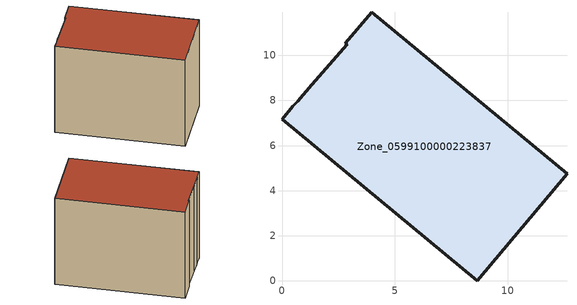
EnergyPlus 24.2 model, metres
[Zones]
Zone_0599100000223837
 floor ground (C_G): 1.33,8.7 2.9,10.49 2.81,10.53 3.97,11.92 12.63,4.74 8.66,0 0,7.16 0.48,7.74 0.69,7.97 z0
 wall outside (C_F): 8.66,0 12.63,4.74 3.97,11.92 2.81,10.53 2.9,10.49 1.33,8.7 0.69,7.97 0.48,7.74 0,7.16 8.66,0 z0:8.81
 roof outside (C_R): 3.97,11.92 2.81,10.53 2.9,10.49 1.33,8.7 0.69,7.97 0.48,7.74 0,7.16 8.66,0 12.63,4.74 z8.81
[BUILDING]
Pand.0599100000223837: North Axis=0; Terrain=City; Loads Convergence Tolerance Value=0.04; Temperature Convergence Tolerance Value=0.4; Solar Distribution=FullExterior; Maximum Number of Warmup Days=25; Minimum Number of Warmup Days=1
[Site:Location]
Rotterdam.The.Hague.AP_ZH_NLD Design_Conditions: Latitude=51.96; Longitude=4.45; Time Zone=1; Elevation=-4.5
[SITE:GROUNDTEMPERATURE:BUILDINGSURFACE]
18, 18, 18, 18, 18, 18, 18, 18, 18, 18, 18, 18
[MATERIAL] Thermal Absorptance=0.9; Solar Absorptance=0.7; Visible Absorptance=0.7
Name | Roughness | Thickness | Conductivity | Density | Specific Heat
G.TI.1946-1964 | MediumSmooth | 0.15 | 1 | 540 | 1210
F.TI.1946-1964 | Rough | 0.3 | 0.857143 | 1920 | 840
R.TI.1946-1964 | MediumRough | 0.2 | 0.277778 | 1500 | 1000
[CONSTRUCTION]
C_G: G.TI.1946-1964
C_F: F.TI.1946-1964
C_R: R.TI.1946-1964
[ZONE]
Zone_0599100000223837: Type=1; Multiplier=1; Ceiling Height=Autocalculate; Volume=Autocalculate; Floor Area=autocalculate; Part of Total Floor Area=Yes
[ZONEINFILTRATION:DESIGNFLOWRATE]
Infil_Zone_0599100000223837: Zone or ZoneList or Space or SpaceList=Zone_0599100000223837; Schedule=AlwaysOn; Design Flow Rate Calculation Method=Flow/Area; Flow Rate per Floor Area=0.003; Constant Term Coefficient=1; Temperature Term Coefficient=0; Velocity Term Coefficient=0; Velocity Squared Term Coefficient=0
[HVACTEMPLATE:ZONE:IDEALLOADSAIRSYSTEM]
Zone_0599100000223837: Maximum Heating Supply Air Temperature=50; Minimum Cooling Supply Air Temperature=13; Maximum Heating Supply Air Humidity Ratio=0.0156; Minimum Cooling Supply Air Humidity Ratio=0.0077; Heating Limit=NoLimit; Cooling Limit=NoLimit; Dehumidification Control Type=ConstantSensibleHeatRatio; Cooling Sensible Heat Ratio=0.7; Dehumidification Setpoint=60; Humidification Control Type=None; Humidification Setpoint=30; Outdoor Air Method=None; Outdoor Air Flow Rate per Person=0.00944; Outdoor Air Flow Rate per Zone Floor Area=0; Outdoor Air Flow Rate per Zone=0; Demand Controlled Ventilation Type=None; Outdoor Air Economizer Type=NoEconomizer; Heat Recovery Type=None; Sensible Heat Recovery Effectiveness=0.7; Latent Heat Recovery Effectiveness=0.65
[ZONECONTROL:THERMOSTAT]
ThermostatControl_Zone_0599100000223837: Zone or ZoneList=Zone_0599100000223837; Control Type Schedule=DualSetpointControlType; Control 1=Thermostat_Zone_0599100000223837; Temperature Difference Between Cutout And Setpoint=0
[THERMOSTATSETPOINT:DUALSETPOINT]
Thermostat_Zone_0599100000223837: Heating Setpoint Temperature Schedule=HeatingSetpoint_Zone_0599100000223837; Cooling Setpoint Temperature Schedule=CoolingSetpoint_Zone_0599100000223837
[SCHEDULE:COMPACT]
HeatingSetpoint_Zone_0599100000223837: Through: 12/31, For: AllDays, Until: 24:00, 21
CoolingSetpoint_Zone_0599100000223837: Through: 12/31, For: AllDays, Until: 24:00, 24
DualSetpointControlType: Through: 12/31, For: AllDays, Until: 24:00, 4
AlwaysOn: Through: 12/31, For: AllDays, Until: 24:00, 1
